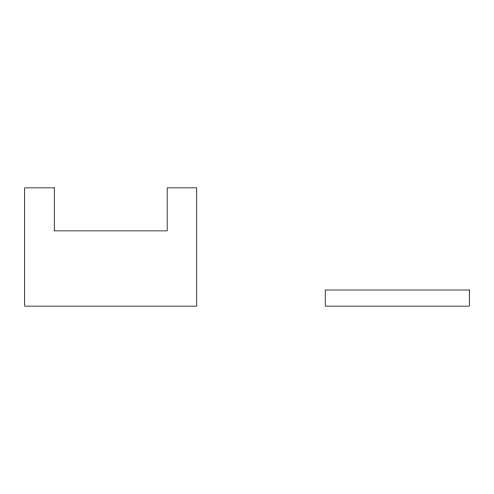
<?xml version="1.0" encoding="UTF-8"?>
<svg xmlns="http://www.w3.org/2000/svg" width="494" height="494" viewBox="0 0 494 494"><rect width="100%" height="100%" fill="white"/><g stroke="black" fill="none" stroke-linecap="round" stroke-linejoin="round"><path stroke-width="0.74" d="M54.272 187.862L24.7 187.862L24.7 306.138L196.748 306.138L196.748 187.862L167.176 187.862L167.176 230.871L54.272 230.871L54.272 187.862M469.3 290.009L325.213 290.009L325.213 306.138L469.3 306.138L469.3 290.009"/></g></svg>
